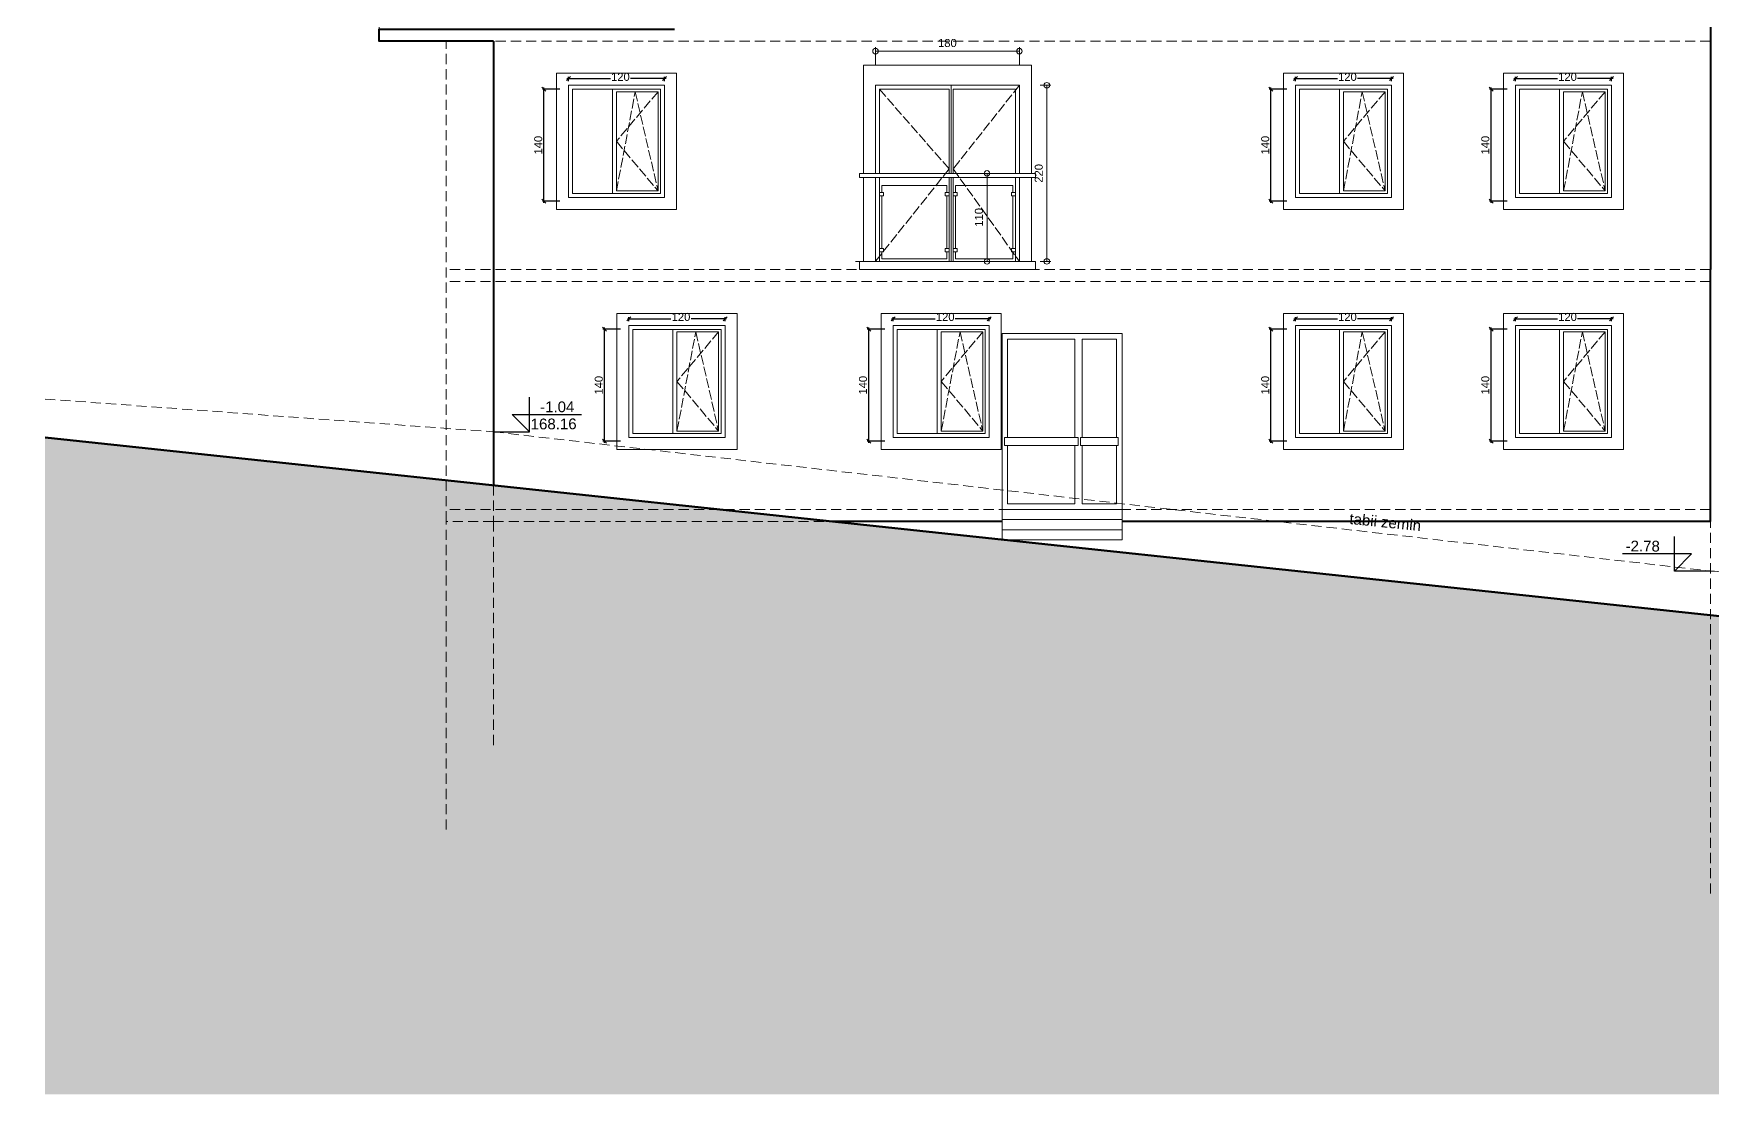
# Model space of a CAD drawing. Header units: millimetres. Extents: x 2990 to 12965, y 2692 to 30610.
# Drawn here: x 6847 to 8944, y 27394 to 28720 of the extents above; entities that cross this region are included whole.
import ezdxf

# ---------------------------------------------------------------- set-up
doc = ezdxf.new("R2010")
doc.units = ezdxf.units.MM
doc.linetypes.add('ACAD_ISO02W100', pattern=[15, 12, -3])
doc.linetypes.add('HIDDENX2', pattern=[19.05, 12.7, -6.35])
for name, color, linetype, lineweight in [('SEM_DUVAR1', 136, 'Continuous', 40), ('SEM_IC OLCU', 140, 'Continuous', 13), ('SEM_KOLON1', 244, 'Continuous', 60), ('SEM_MERDİVEN1', 15, 'Continuous', 13), ('SEM_PENCERE', 133, 'Continuous', 13), ('SEM_TARAMA', 253, 'Continuous', 5), ('SEM_TEFRIS', 225, 'Continuous', 9), ('SEM_YAZI2', 53, 'Continuous', 9)]:
    doc.layers.add(name, color=color, linetype=linetype, lineweight=lineweight)
doc.layers.add('SEM_KOT', color=173, linetype='Continuous')
doc.styles.add('arial_1_18', font='arial.ttf', dxfattribs={"height": 0.2})
doc.styles.get("Standard").update_dxf_attribs({"font": 'arial.ttf'})
doc.styles.add('ÖLÇÜ YAZI', font='arial.ttf')
doc.dimstyles.new('1-50-İC', dxfattribs={"dimtxt": 10, "dimasz": 7, "dimexe": 5, "dimexo": 25, "dimgap": 5, "dimtad": 1, "dimdec": 0, "dimtxsty": 'Standard', "dimblk": 'ORIGIN', "dimcen": 5, "dimdle": 7, "dimclrd": 256, "dimclre": 256, "dimclrt": 256, "dimadec": 0, "dimazin": 0, "dimtfac": 1, "dimtdec": 0, "dimtix": 1, "dimtmove": 0, "dimatfit": 3, "dimldrblk": 'ORIGIN', "dimfxl": 1, "dimlwd": -1, "dimlwe": -1, "dimarcsym": 0})
doc.dimstyles.new('ÖLÇÜ50', dxfattribs={"dimscale": 100, "dimtxt": 0.1, "dimasz": 0.05, "dimexe": 0.02, "dimexo": 0.1, "dimgap": 0.02, "dimtad": 1, "dimdec": 0, "dimrnd": 0.5, "dimzin": 9, "dimdsep": 46, "dimtxsty": 'ÖLÇÜ YAZI', "dimblk": 'OBLIQUE', "dimcen": 0, "dimdle": 0.02, "dimclrd": 256, "dimclre": 256, "dimclrt": 256, "dimadec": 0, "dimazin": 0, "dimtfac": 1, "dimtdec": 0, "dimtix": 1, "dimtmove": 2, "dimatfit": 3, "dimldrblk": 'DOT', "dimfxl": 0.2, "dimfxlon": 1, "dimarcsym": 0})

# ---------------------------------------------------------------- blocks, each defined once
blk = doc.blocks.new('_Oblique')
at = {"color": 0, "linetype": 'ByBlock', "lineweight": -2}
blk.add_line((-0.5, -0.5), (0.5, 0.5), dxfattribs=at)
blk = doc.blocks.new('*D1860')
at = {"layer": 'Defpoints', "color": 0, "transparency": 16777216}
for p in [(8667.5, 28350.4), (8699.2, 28350.4), (8699.2, 28210.4)]:
    blk.add_point(p, dxfattribs=at)
at = {"layer": 'SEM_IC OLCU', "lineweight": -2, "transparency": 16777216}
for p, q in [((8687.5, 28350.4), (8665.5, 28350.4)), ((8667.5, 28208.4), (8667.5, 28352.4)), ((8687.5, 28210.4), (8665.5, 28210.4))]:
    blk.add_line(p, q, dxfattribs=at)
at = {"layer": 'SEM_IC OLCU', "lineweight": -2, "transparency": 16777216, "xscale": 5, "yscale": 5, "zscale": 5}
for p, rotation in [((8667.5, 28350.4), 90), ((8667.5, 28210.4), 270)]:
    blk.add_blockref('_Oblique', p, dxfattribs=dict(at, rotation=rotation))
at = {"layer": 'SEM_IC OLCU', "transparency": 16777216, "insert": (8660.4, 28280.4), "char_height": 10, "attachment_point": 5, "rotation": 90, "style": 'ÖLÇÜ YAZI'}
blk.add_mtext('140', dxfattribs=at)
blk = doc.blocks.new('_Dot')
at = {"color": 0, "linetype": 'ByBlock', "lineweight": -2}
blk.add_line((-0.5, 0), (-1, 0), dxfattribs=at)
at = {"color": 0, "linetype": 'ByBlock', "const_width": 0.5}
blk.add_lwpolyline([(-0.25, 0, 1), (0.25, 0, 1)], format="xyb", close=True, dxfattribs=at)
blk = doc.blocks.new('*D1861')
at = {"layer": 'Defpoints', "color": 0, "transparency": 16777216}
for p in [(8818.1, 28363.6), (8698.1, 28350.4), (8818.1, 28350.4)]:
    blk.add_point(p, dxfattribs=at)
at = {"layer": 'SEM_IC OLCU', "lineweight": -2, "transparency": 16777216}
for p, q in [((8696.1, 28363.6), (8750.5, 28363.6)), ((8698.1, 28360.4), (8698.1, 28365.6)), ((8820.1, 28363.6), (8775.6, 28363.6)), ((8818.1, 28360.4), (8818.1, 28365.6))]:
    blk.add_line(p, q, dxfattribs=at)
at = {"layer": 'SEM_IC OLCU', "lineweight": -2, "transparency": 16777216, "xscale": 5, "yscale": 5, "zscale": 5, "rotation": 180}
blk.add_blockref('_Oblique', (8698.1, 28363.6), dxfattribs=at)
at = {"layer": 'SEM_IC OLCU', "lineweight": -2, "transparency": 16777216, "xscale": 5, "yscale": 5, "zscale": 5}
blk.add_blockref('_Oblique', (8818.1, 28363.6), dxfattribs=at)
at = {"layer": 'SEM_IC OLCU', "transparency": 16777216, "insert": (8763.1, 28365.7), "char_height": 10, "attachment_point": 5, "style": 'ÖLÇÜ YAZI'}
blk.add_mtext('120', dxfattribs=at)
blk = doc.blocks.new('*D1862')
at = {"layer": 'Defpoints', "color": 0, "transparency": 16777216}
for p in [(8392.5, 28350.4), (8424.2, 28350.4), (8424.2, 28210.4)]:
    blk.add_point(p, dxfattribs=at)
at = {"layer": 'SEM_IC OLCU', "lineweight": -2, "transparency": 16777216}
for p, q in [((8412.5, 28350.4), (8390.5, 28350.4)), ((8392.5, 28208.4), (8392.5, 28352.4)), ((8412.5, 28210.4), (8390.5, 28210.4))]:
    blk.add_line(p, q, dxfattribs=at)
at = {"layer": 'SEM_IC OLCU', "lineweight": -2, "transparency": 16777216, "xscale": 5, "yscale": 5, "zscale": 5}
for p, rotation in [((8392.5, 28350.4), 90), ((8392.5, 28210.4), 270)]:
    blk.add_blockref('_Oblique', p, dxfattribs=dict(at, rotation=rotation))
at = {"layer": 'SEM_IC OLCU', "transparency": 16777216, "insert": (8385.4, 28280.4), "char_height": 10, "attachment_point": 5, "rotation": 90, "style": 'ÖLÇÜ YAZI'}
blk.add_mtext('140', dxfattribs=at)
blk = doc.blocks.new('*D1863')
at = {"layer": 'Defpoints', "color": 0, "transparency": 16777216}
for p in [(8543.1, 28363.6), (8423.1, 28350.4), (8543.1, 28350.4)]:
    blk.add_point(p, dxfattribs=at)
at = {"layer": 'SEM_IC OLCU', "lineweight": -2, "transparency": 16777216}
for p, q in [((8421.1, 28363.6), (8475.5, 28363.6)), ((8423.1, 28360.4), (8423.1, 28365.6)), ((8545.1, 28363.6), (8500.6, 28363.6)), ((8543.1, 28360.4), (8543.1, 28365.6))]:
    blk.add_line(p, q, dxfattribs=at)
at = {"layer": 'SEM_IC OLCU', "lineweight": -2, "transparency": 16777216, "xscale": 5, "yscale": 5, "zscale": 5, "rotation": 180}
blk.add_blockref('_Oblique', (8423.1, 28363.6), dxfattribs=at)
at = {"layer": 'SEM_IC OLCU', "lineweight": -2, "transparency": 16777216, "xscale": 5, "yscale": 5, "zscale": 5}
blk.add_blockref('_Oblique', (8543.1, 28363.6), dxfattribs=at)
at = {"layer": 'SEM_IC OLCU', "transparency": 16777216, "insert": (8488.1, 28365.7), "char_height": 10, "attachment_point": 5, "style": 'ÖLÇÜ YAZI'}
blk.add_mtext('120', dxfattribs=at)
blk = doc.blocks.new('*D1864')
at = {"layer": 'Defpoints', "color": 0, "transparency": 16777216}
for p in [(7559.9, 28350.4), (7591.7, 28350.4), (7591.7, 28210.4)]:
    blk.add_point(p, dxfattribs=at)
at = {"layer": 'SEM_IC OLCU', "lineweight": -2, "transparency": 16777216}
for p, q in [((7579.9, 28350.4), (7557.9, 28350.4)), ((7559.9, 28208.4), (7559.9, 28352.4)), ((7579.9, 28210.4), (7557.9, 28210.4))]:
    blk.add_line(p, q, dxfattribs=at)
at = {"layer": 'SEM_IC OLCU', "lineweight": -2, "transparency": 16777216, "xscale": 5, "yscale": 5, "zscale": 5}
for p, rotation in [((7559.9, 28350.4), 90), ((7559.9, 28210.4), 270)]:
    blk.add_blockref('_Oblique', p, dxfattribs=dict(at, rotation=rotation))
at = {"layer": 'SEM_IC OLCU', "transparency": 16777216, "insert": (7552.8, 28280.4), "char_height": 10, "attachment_point": 5, "rotation": 90, "style": 'ÖLÇÜ YAZI'}
blk.add_mtext('140', dxfattribs=at)
blk = doc.blocks.new('*D1865')
at = {"layer": 'Defpoints', "color": 0, "transparency": 16777216}
for p in [(7710.5, 28363.6), (7590.5, 28350.4), (7710.5, 28350.4)]:
    blk.add_point(p, dxfattribs=at)
at = {"layer": 'SEM_IC OLCU', "lineweight": -2, "transparency": 16777216}
for p, q in [((7588.5, 28363.6), (7642.9, 28363.6)), ((7590.5, 28360.4), (7590.5, 28365.6)), ((7712.5, 28363.6), (7668, 28363.6)), ((7710.5, 28360.4), (7710.5, 28365.6))]:
    blk.add_line(p, q, dxfattribs=at)
at = {"layer": 'SEM_IC OLCU', "lineweight": -2, "transparency": 16777216, "xscale": 5, "yscale": 5, "zscale": 5, "rotation": 180}
blk.add_blockref('_Oblique', (7590.5, 28363.6), dxfattribs=at)
at = {"layer": 'SEM_IC OLCU', "lineweight": -2, "transparency": 16777216, "xscale": 5, "yscale": 5, "zscale": 5}
blk.add_blockref('_Oblique', (7710.5, 28363.6), dxfattribs=at)
at = {"layer": 'SEM_IC OLCU', "transparency": 16777216, "insert": (7655.5, 28365.7), "char_height": 10, "attachment_point": 5, "style": 'ÖLÇÜ YAZI'}
blk.add_mtext('120', dxfattribs=at)
blk = doc.blocks.new('gfdg')
at = {"layer": 'SEM_TEFRIS'}
for points in [[(35054, 5138.7), (35204, 5138.7), (35204, 5358.7), (35054, 5358.7)], [(35057, 5218.7), (35057, 5228.7), (35149, 5228.7), (35149, 5218.7)], [(35152, 5228.7), (35199, 5228.7), (35199, 5218.7), (35152, 5218.7)]]:
    blk.add_lwpolyline(points, close=True, dxfattribs=at)
for points in [[(35145, 5228.7), (35145, 5351.7), (35061, 5351.7), (35061, 5228.7)], [(35197, 5228.7), (35197, 5351.7), (35154, 5351.7), (35154, 5228.7)], [(35061, 5171.7), (35061, 5218.7), (35061, 5145.7), (35145, 5145.7), (35145, 5218.7)], [(35154, 5211.7), (35154, 5218.7), (35154, 5145.7), (35197, 5145.7), (35197, 5218.7)]]:
    blk.add_lwpolyline(points, dxfattribs=at)
blk = doc.blocks.new('ertywer')
at = {"layer": 'SEM_KOT'}
for points in [[(27325.5, 7111.4), (27325.5, 7171.4)], [(27325.5, 7111.4), (27295.5, 7141.4)], [(27295.5, 7141.4), (27415.5, 7141.4)], [(27262.9, 7111.4), (27325.5, 7111.4)]]:
    blk.add_lwpolyline(points, dxfattribs=at)
blk = doc.blocks.new('*D1946')
at = {"layer": 'Defpoints', "color": 0, "transparency": 16777216}
for p in [(7890, 28350.4), (7921.7, 28350.4), (7921.7, 28210.4)]:
    blk.add_point(p, dxfattribs=at)
at = {"layer": 'SEM_IC OLCU', "lineweight": -2, "transparency": 16777216}
for p, q in [((7910, 28350.4), (7888, 28350.4)), ((7890, 28208.4), (7890, 28352.4)), ((7910, 28210.4), (7888, 28210.4))]:
    blk.add_line(p, q, dxfattribs=at)
at = {"layer": 'SEM_IC OLCU', "lineweight": -2, "transparency": 16777216, "xscale": 5, "yscale": 5, "zscale": 5}
for p, rotation in [((7890, 28350.4), 90), ((7890, 28210.4), 270)]:
    blk.add_blockref('_Oblique', p, dxfattribs=dict(at, rotation=rotation))
at = {"layer": 'SEM_IC OLCU', "transparency": 16777216, "insert": (7882.9, 28280.4), "char_height": 10, "attachment_point": 5, "rotation": 90, "style": 'ÖLÇÜ YAZI'}
blk.add_mtext('140', dxfattribs=at)
blk = doc.blocks.new('*D1947')
at = {"layer": 'Defpoints', "color": 0, "transparency": 16777216}
for p in [(8040.6, 28363.6), (7920.6, 28350.4), (8040.6, 28350.4)]:
    blk.add_point(p, dxfattribs=at)
at = {"layer": 'SEM_IC OLCU', "lineweight": -2, "transparency": 16777216}
for p, q in [((7918.6, 28363.6), (7973, 28363.6)), ((7920.6, 28360.4), (7920.6, 28365.6)), ((8042.6, 28363.6), (7998.1, 28363.6)), ((8040.6, 28360.4), (8040.6, 28365.6))]:
    blk.add_line(p, q, dxfattribs=at)
at = {"layer": 'SEM_IC OLCU', "lineweight": -2, "transparency": 16777216, "xscale": 5, "yscale": 5, "zscale": 5, "rotation": 180}
blk.add_blockref('_Oblique', (7920.6, 28363.6), dxfattribs=at)
at = {"layer": 'SEM_IC OLCU', "lineweight": -2, "transparency": 16777216, "xscale": 5, "yscale": 5, "zscale": 5}
blk.add_blockref('_Oblique', (8040.6, 28363.6), dxfattribs=at)
at = {"layer": 'SEM_IC OLCU', "transparency": 16777216, "insert": (7985.6, 28365.7), "char_height": 10, "attachment_point": 5, "style": 'ÖLÇÜ YAZI'}
blk.add_mtext('120', dxfattribs=at)
blk = doc.blocks.new('*D1948')
at = {"layer": 'Defpoints', "color": 0, "transparency": 16777216}
for p in [(8667.5, 28650.4), (8699.2, 28650.4), (8699.2, 28510.4)]:
    blk.add_point(p, dxfattribs=at)
at = {"layer": 'SEM_IC OLCU', "lineweight": -2, "transparency": 16777216}
for p, q in [((8667.5, 28508.4), (8667.5, 28652.4)), ((8687.5, 28650.4), (8665.5, 28650.4)), ((8687.5, 28510.4), (8665.5, 28510.4))]:
    blk.add_line(p, q, dxfattribs=at)
at = {"layer": 'SEM_IC OLCU', "lineweight": -2, "transparency": 16777216, "xscale": 5, "yscale": 5, "zscale": 5}
for p, rotation in [((8667.5, 28650.4), 90), ((8667.5, 28510.4), 270)]:
    blk.add_blockref('_Oblique', p, dxfattribs=dict(at, rotation=rotation))
at = {"layer": 'SEM_IC OLCU', "transparency": 16777216, "insert": (8660.4, 28580.4), "char_height": 10, "attachment_point": 5, "rotation": 90, "style": 'ÖLÇÜ YAZI'}
blk.add_mtext('140', dxfattribs=at)
blk = doc.blocks.new('*D1949')
at = {"layer": 'Defpoints', "color": 0, "transparency": 16777216}
for p in [(8818.1, 28663.6), (8698.1, 28650.4), (8818.1, 28650.4)]:
    blk.add_point(p, dxfattribs=at)
at = {"layer": 'SEM_IC OLCU', "lineweight": -2, "transparency": 16777216}
for p, q in [((8696.1, 28663.6), (8750.5, 28663.6)), ((8698.1, 28660.4), (8698.1, 28665.6)), ((8820.1, 28663.6), (8775.6, 28663.6)), ((8818.1, 28660.4), (8818.1, 28665.6))]:
    blk.add_line(p, q, dxfattribs=at)
at = {"layer": 'SEM_IC OLCU', "lineweight": -2, "transparency": 16777216, "xscale": 5, "yscale": 5, "zscale": 5, "rotation": 180}
blk.add_blockref('_Oblique', (8698.1, 28663.6), dxfattribs=at)
at = {"layer": 'SEM_IC OLCU', "lineweight": -2, "transparency": 16777216, "xscale": 5, "yscale": 5, "zscale": 5}
blk.add_blockref('_Oblique', (8818.1, 28663.6), dxfattribs=at)
at = {"layer": 'SEM_IC OLCU', "transparency": 16777216, "insert": (8763.1, 28665.7), "char_height": 10, "attachment_point": 5, "style": 'ÖLÇÜ YAZI'}
blk.add_mtext('120', dxfattribs=at)
blk = doc.blocks.new('*D1950')
at = {"layer": 'Defpoints', "color": 0, "transparency": 16777216}
for p in [(8392.5, 28650.4), (8424.2, 28650.4), (8424.2, 28510.4)]:
    blk.add_point(p, dxfattribs=at)
at = {"layer": 'SEM_IC OLCU', "lineweight": -2, "transparency": 16777216}
for p, q in [((8392.5, 28508.4), (8392.5, 28652.4)), ((8412.5, 28650.4), (8390.5, 28650.4)), ((8412.5, 28510.4), (8390.5, 28510.4))]:
    blk.add_line(p, q, dxfattribs=at)
at = {"layer": 'SEM_IC OLCU', "lineweight": -2, "transparency": 16777216, "xscale": 5, "yscale": 5, "zscale": 5}
for p, rotation in [((8392.5, 28650.4), 90), ((8392.5, 28510.4), 270)]:
    blk.add_blockref('_Oblique', p, dxfattribs=dict(at, rotation=rotation))
at = {"layer": 'SEM_IC OLCU', "transparency": 16777216, "insert": (8385.4, 28580.4), "char_height": 10, "attachment_point": 5, "rotation": 90, "style": 'ÖLÇÜ YAZI'}
blk.add_mtext('140', dxfattribs=at)
blk = doc.blocks.new('*D1951')
at = {"layer": 'Defpoints', "color": 0, "transparency": 16777216}
for p in [(8543.1, 28663.6), (8423.1, 28650.4), (8543.1, 28650.4)]:
    blk.add_point(p, dxfattribs=at)
at = {"layer": 'SEM_IC OLCU', "lineweight": -2, "transparency": 16777216}
for p, q in [((8421.1, 28663.6), (8475.5, 28663.6)), ((8423.1, 28660.4), (8423.1, 28665.6)), ((8545.1, 28663.6), (8500.6, 28663.6)), ((8543.1, 28660.4), (8543.1, 28665.6))]:
    blk.add_line(p, q, dxfattribs=at)
at = {"layer": 'SEM_IC OLCU', "lineweight": -2, "transparency": 16777216, "xscale": 5, "yscale": 5, "zscale": 5, "rotation": 180}
blk.add_blockref('_Oblique', (8423.1, 28663.6), dxfattribs=at)
at = {"layer": 'SEM_IC OLCU', "lineweight": -2, "transparency": 16777216, "xscale": 5, "yscale": 5, "zscale": 5}
blk.add_blockref('_Oblique', (8543.1, 28663.6), dxfattribs=at)
at = {"layer": 'SEM_IC OLCU', "transparency": 16777216, "insert": (8488.1, 28665.7), "char_height": 10, "attachment_point": 5, "style": 'ÖLÇÜ YAZI'}
blk.add_mtext('120', dxfattribs=at)
blk = doc.blocks.new('*D1952')
at = {"layer": 'Defpoints', "color": 0, "transparency": 16777216}
for p in [(7484.3, 28650.4), (7516, 28650.4), (7516, 28510.4)]:
    blk.add_point(p, dxfattribs=at)
at = {"layer": 'SEM_IC OLCU', "lineweight": -2, "transparency": 16777216}
for p, q in [((7484.3, 28508.4), (7484.3, 28652.4)), ((7504.3, 28650.4), (7482.3, 28650.4)), ((7504.3, 28510.4), (7482.3, 28510.4))]:
    blk.add_line(p, q, dxfattribs=at)
at = {"layer": 'SEM_IC OLCU', "lineweight": -2, "transparency": 16777216, "xscale": 5, "yscale": 5, "zscale": 5}
for p, rotation in [((7484.3, 28650.4), 90), ((7484.3, 28510.4), 270)]:
    blk.add_blockref('_Oblique', p, dxfattribs=dict(at, rotation=rotation))
at = {"layer": 'SEM_IC OLCU', "transparency": 16777216, "insert": (7477.2, 28580.4), "char_height": 10, "attachment_point": 5, "rotation": 90, "style": 'ÖLÇÜ YAZI'}
blk.add_mtext('140', dxfattribs=at)
blk = doc.blocks.new('*D1953')
at = {"layer": 'Defpoints', "color": 0, "transparency": 16777216}
for p in [(7634.8, 28663.6), (7514.8, 28650.4), (7634.8, 28650.4)]:
    blk.add_point(p, dxfattribs=at)
at = {"layer": 'SEM_IC OLCU', "lineweight": -2, "transparency": 16777216}
for p, q in [((7512.8, 28663.6), (7567.3, 28663.6)), ((7514.8, 28660.4), (7514.8, 28665.6)), ((7636.8, 28663.6), (7592.4, 28663.6)), ((7634.8, 28660.4), (7634.8, 28665.6))]:
    blk.add_line(p, q, dxfattribs=at)
at = {"layer": 'SEM_IC OLCU', "lineweight": -2, "transparency": 16777216, "xscale": 5, "yscale": 5, "zscale": 5, "rotation": 180}
blk.add_blockref('_Oblique', (7514.8, 28663.6), dxfattribs=at)
at = {"layer": 'SEM_IC OLCU', "lineweight": -2, "transparency": 16777216, "xscale": 5, "yscale": 5, "zscale": 5}
blk.add_blockref('_Oblique', (7634.8, 28663.6), dxfattribs=at)
at = {"layer": 'SEM_IC OLCU', "transparency": 16777216, "insert": (7579.8, 28665.7), "char_height": 10, "attachment_point": 5, "style": 'ÖLÇÜ YAZI'}
blk.add_mtext('120', dxfattribs=at)
blk = doc.blocks.new('_Origin')
at = {"color": 0, "linetype": 'ByBlock', "lineweight": -2}
blk.add_line((0, 0), (-1, 0), dxfattribs=at)
blk.add_circle((0, 0), 0.5, dxfattribs=at)
blk = doc.blocks.new('*D1954')
at = {"layer": 'Defpoints', "color": 0, "transparency": 16777216}
for p in [(8037.8, 28545.2), (8037.8, 28435.2), (8037.8, 28435.2)]:
    blk.add_point(p, dxfattribs=at)
at = {"layer": 'SEM_IC OLCU', "transparency": 16777216}
for p, q in [((8037.8, 28538.2), (8037.8, 28442.2)), ((8062.8, 28545.2), (8042.8, 28545.2)), ((8062.8, 28435.2), (8042.8, 28435.2))]:
    blk.add_line(p, q, dxfattribs=at)
at = {"layer": 'SEM_IC OLCU', "transparency": 16777216, "xscale": 7, "yscale": 7, "zscale": 7}
for p, rotation in [((8037.8, 28545.2), 90), ((8037.8, 28435.2), 270)]:
    blk.add_blockref('_Origin', p, dxfattribs=dict(at, rotation=rotation))
at = {"layer": 'SEM_IC OLCU', "transparency": 16777216, "insert": (8027.7, 28490.2), "char_height": 10, "attachment_point": 5, "rotation": 90}
blk.add_mtext('110', dxfattribs=at)
blk = doc.blocks.new('*D1955')
at = {"layer": 'Defpoints', "color": 0, "transparency": 16777216}
for p in [(8079.3, 28655.2), (8079.3, 28435.2), (8112.6, 28435.2)]:
    blk.add_point(p, dxfattribs=at)
at = {"layer": 'SEM_IC OLCU', "transparency": 16777216}
for p, q in [((8104.3, 28655.2), (8117.6, 28655.2)), ((8112.6, 28648.2), (8112.6, 28442.2)), ((8104.3, 28435.2), (8117.6, 28435.2))]:
    blk.add_line(p, q, dxfattribs=at)
at = {"layer": 'SEM_IC OLCU', "transparency": 16777216, "xscale": 7, "yscale": 7, "zscale": 7}
for p, rotation in [((8112.6, 28655.2), 90), ((8112.6, 28435.2), 270)]:
    blk.add_blockref('_Origin', p, dxfattribs=dict(at, rotation=rotation))
at = {"layer": 'SEM_IC OLCU', "transparency": 16777216, "insert": (8102.5, 28545.2), "char_height": 10, "attachment_point": 5, "rotation": 90}
blk.add_mtext('220', dxfattribs=at)
blk = doc.blocks.new('*D1956')
at = {"layer": 'Defpoints', "color": 0, "transparency": 16777216}
for p in [(8078.2, 28697.9), (7898.5, 28655.2), (8078.2, 28655.2)]:
    blk.add_point(p, dxfattribs=at)
at = {"layer": 'SEM_IC OLCU', "transparency": 16777216}
for p, q in [((7898.5, 28680.2), (7898.5, 28702.9)), ((7905.5, 28697.9), (8071.2, 28697.9)), ((8078.2, 28680.2), (8078.2, 28702.9))]:
    blk.add_line(p, q, dxfattribs=at)
at = {"layer": 'SEM_IC OLCU', "transparency": 16777216, "xscale": 7, "yscale": 7, "zscale": 7, "rotation": 180}
blk.add_blockref('_Origin', (7898.5, 28697.9), dxfattribs=at)
at = {"layer": 'SEM_IC OLCU', "transparency": 16777216, "xscale": 7, "yscale": 7, "zscale": 7}
blk.add_blockref('_Origin', (8078.2, 28697.9), dxfattribs=at)
at = {"layer": 'SEM_IC OLCU', "transparency": 16777216, "insert": (7988.3, 28708), "char_height": 10, "attachment_point": 5}
blk.add_mtext('180', dxfattribs=at)

msp = doc.modelspace()

# ---------------------------------------------------------------- hatches: boundary and pattern name
at = {"layer": 'SEM_TARAMA', "linetype": 'HIDDENX2', "transparency": 33554633}
h = msp.add_hatch(dxfattribs=at)
h.set_pattern_fill('AR-CONC', color=256)
h.set_pattern_definition([(50, (-44877.8, 14458.52), (182.18467, -15.9391), [19.05, -209.55]), (355, (-44877.8, 14458.52), (-35.2434, 191.05685), [15.24, -167.6406]), (100.45144, (-44862.62, 14457.19), (146.94125, 175.11775), [16.19, -178.09024]), (46.1842, (-44877.8, 14509.32), (271.079, -42.0423), [28.575, -314.325]), (96.63556, (-44855.21, 14505.82), (237.4041, 247.4261), [24.285, -267.1356]), (351.18415, (-44877.8, 14509.32), (237.4041, 247.4261), [22.86, -251.4597]), (21, (-44852.4, 14496.62), (151.6144, -102.2652), [19.05, -209.55]), (326, (-44852.4, 14496.62), (61.802, 184.18797), [15.24, -167.64]), (71.45144, (-44839.77, 14488.1), (213.4164, 81.92277), [16.19, -178.08994]), (37.5, (-44877.805, 14458.52), (3.0886, 84.55504), [0, -165.608, 0, -170.18, 0, -168.275]), (7.5, (-44877.805, 14458.52), (66.81966, 100.18057), [0, -97.028, 0, -161.798, 0, -64.135]), (327.5, (-44934.45, 14458.52), (135.590595, -5.728744), [0, -63.5, 0, -198.12, 0, -262.89]), (317.5, (-44959.85, 14458.52), (148.12918, 25.4265), [0, -82.55, 0, -131.572, 0, -186.69])])
h.paths.add_polyline_path([(11933.6, 27394.2), (11933.6, 27673.2), (11924.2, 27674.2), (11888.5, 27674.2), (11888.5, 27678), (10922.3, 27781.2), (10922.3, 27550.2), (10982.3, 27550.2), (10982.3, 27470.2), (10922.3, 27470.2), (8946.6, 27470.2), (8946.6, 27992.3), (8941.6, 27992.8), (8941.6, 27645.2), (7362.1, 27645.2), (7302.1, 27645.2), (7302.1, 27725.2), (7362.1, 27725.2), (7362.1, 28125.2), (7362.1, 28161.6), (6861.1, 28215.2), (6861.1, 27394.2)])
h.paths.add_polyline_path([(7362.1, 27725.2), (7302.1, 27725.2), (7302.1, 27645.2), (7362.1, 27645.2), (8941.6, 27645.2), (8941.6, 27725.2)], flags=17)
h.paths.add_polyline_path([(10922.3, 27470.2), (10982.3, 27470.2), (10982.3, 27550.2), (10922.3, 27550.2), (8946.6, 27550.2), (8946.6, 27470.2)], flags=16)
h.paths.add_polyline_path([(10897.3, 27550.2), (10897.3, 27650.2), (8971.6, 27650.2), (8971.6, 27550.2)], flags=16)
h.paths.add_polyline_path([(8946.6, 27670.2), (8946.6, 27550.2), (8971.6, 27550.2), (8971.6, 27650.2), (10897.3, 27650.2), (10897.3, 27550.2), (10922.3, 27550.2), (10922.3, 27670.2)], flags=17)
h.paths.add_polyline_path([(8916.6, 27725.2), (8916.6, 27805.2), (7387.1, 27805.2), (7387.1, 27725.2)], flags=16)
h.paths.add_polyline_path([(8946.6, 27670.2), (10922.3, 27670.2), (10922.3, 27781.2), (8946.6, 27992.3)], flags=17)
h.paths.add_polyline_path([(8941.6, 27825.2), (7362.1, 27825.2), (7362.1, 27725.2), (7387.1, 27725.2), (7387.1, 27805.2), (8916.6, 27805.2), (8916.6, 27725.2), (8941.6, 27725.2)], flags=17)
h.paths.add_polyline_path([(8941.6, 27825.2), (8941.6, 27992.8), (7843.8, 28110.2), (7421.2, 28110.2), (7421.2, 27825.2)], flags=17)
h.paths.add_polyline_path([(7362.1, 27825.2), (7421.2, 27825.2), (7421.2, 28110.2), (7362.1, 28110.2)], flags=17)
h.paths.add_polyline_path([(7421.2, 28125.2), (7421.2, 28155.3), (7362.1, 28161.6), (7362.1, 28125.2)], flags=17)
h.paths.add_polyline_path([(7421.2, 28110.2), (7421.2, 28125.2), (7362.1, 28125.2), (7362.1, 28110.2)], flags=17)
h.paths.add_polyline_path([(7421.2, 28155.3), (7421.2, 28125.2), (7703.4, 28125.2)], flags=17)
h.paths.add_polyline_path([(7843.8, 28110.2), (7703.4, 28125.2), (7421.2, 28125.2), (7421.2, 28110.2)], flags=17)
h.paths.add_polyline_path([(11825.1, 27673.8), (11889.3, 27673.5), (11889.4, 27694.1), (11825.1, 27694.4)], flags=24)
h.paths.add_polyline_path([(6846.6, 27649.8), (7013.2, 27649), (7013.3, 27669.9), (6846.7, 27670.6)], flags=9)
h.paths.add_polyline_path([(6848, 27727.9), (7018.9, 27727.2), (7019.1, 27751.7), (6848.1, 27752.5)], flags=9)
h.paths.add_polyline_path([(6920.4, 27935.1), (7151.3, 27935.1), (7151.3, 27967.7), (6920.4, 27967.7)], flags=24)
h.paths.add_polyline_path([(11794.2, 27473.2), (11960.8, 27472.5), (11960.9, 27493.3), (11794.3, 27494.1)], flags=9)
h.paths.add_polyline_path([(11790.5, 27552.6), (11961.4, 27551.8), (11961.5, 27576.4), (11790.6, 27577.2)], flags=9)

# ---------------------------------------------------------------- linework, layer by layer
at = {"layer": 'SEM_DUVAR1'}
for p, q in [((8941.6, 30005.2), (8941.6, 28425.2)), ((7421.2, 28710.2), (7421.2, 28155.3)), ((8941.6, 28110.2), (8941.6, 28425.2)), ((8056.6, 28110.2), (7843.8, 28110.2)), ((8941.6, 28110.2), (8206.6, 28110.2)), ((8399.9, 28110.2), (8206.6, 28110.2))]:
    msp.add_line(p, q, dxfattribs=at)
msp.add_lwpolyline([(7421.2, 28710.2), (7278.3, 28710.2), (7278.3, 28725.2), (7647.5, 28725.2)], dxfattribs=at)
at = {"layer": 'SEM_KOLON1'}
msp.add_line((6861.1, 28215.2), (11933.6, 27673.2), dxfattribs=at)
at = {"layer": 'SEM_MERDİVEN1'}
for p, q in [((8056.6, 28125.2, 0), (8056.6, 28087.2, 0)), ((8056.6, 28112.5, 0), (8206.6, 28112.5, 0)), ((8206.6, 28087.2, 0), (8206.6, 28125.2)), ((8056.6, 28099.8, 0), (8206.6, 28099.8, 0)), ((8056.6, 28087.2, 0), (8206.6, 28087.2, 0))]:
    msp.add_line(p, q, dxfattribs=at)
at = {"layer": 'SEM_PENCERE'}
for p, q in [((7993, 28655.2), (7993, 28545.2)), ((7990.5, 28650.2), (7990.5, 28545.2)), ((7995.5, 28650.2), (7995.5, 28545.2)), ((7903.5, 28540.2), (7878.5, 28540.2)), ((8013.5, 28540.2), (7898.5, 28540.2)), ((8098.2, 28540.2), (7956, 28540.2)), ((7990.5, 28540.2), (7990.5, 28440.2)), ((7993, 28540.2), (7993, 28435.2)), ((7995.5, 28540.2), (7995.5, 28440.2)), ((7873.5, 28435.2), (7903.5, 28435.2)), ((7898.5, 28435.2), (8013.5, 28435.2))]:
    msp.add_line(p, q, dxfattribs=at)
at = {"layer": 'SEM_PENCERE', "transparency": 33554628}
for p, q in [((7569.8, 28650.2), (7569.8, 28520.2)), ((8478.1, 28650.2, 0), (8478.1, 28520.2, 0)), ((8753.1, 28650.2, 0), (8753.1, 28520.2, 0)), ((7645.5, 28350.2, 0), (7645.5, 28220.2, 0)), ((7975.6, 28350.2, 0), (7975.6, 28220.2, 0)), ((8478.1, 28350.2, 0), (8478.1, 28220.2, 0)), ((8753.1, 28350.2, 0), (8753.1, 28220.2, 0))]:
    msp.add_line(p, q, dxfattribs=at)
at = {"layer": 'SEM_PENCERE'}
for points in [[(7883.5, 28545.2), (7883.5, 28680.2), (8093.2, 28680.2), (8093.2, 28545.2)], [(7898.5, 28545.2), (7898.5, 28655.2), (8078.2, 28655.2), (8078.2, 28545.2)], [(7903.5, 28545.2), (7903.5, 28650.2), (7990.5, 28650.2)], [(7995.5, 28650.2), (8073.2, 28650.2), (8073.2, 28545.2)], [(8098.2, 28540.2), (8098.2, 28545.2), (7878.5, 28545.2), (7878.5, 28540.2)], [(7903.5, 28545.2), (7878.5, 28545.2), (7878.5, 28540.2)], [(7883.5, 28540.2), (7883.5, 28435.2)], [(8078.2, 28540.2), (8078.2, 28435.2), (7898.5, 28435.2), (7898.5, 28540.2)], [(7898.5, 28540.2), (7898.5, 28435.2)], [(7898.5, 28540.2), (7898.5, 28435.2)], [(7903.5, 28440.2), (7903.5, 28540.2)], [(7903.5, 28540.2), (7903.5, 28435.2)], [(7903.5, 28540.2), (7903.5, 28435.2)], [(7906.5, 28521.2), (7906.5, 28530.2), (7987.5, 28530.2), (7987.5, 28521.2)], [(7990.5, 28540.2), (7990.5, 28435.2)], [(7990.5, 28540.2), (7990.5, 28435.2)], [(7995.5, 28540.2), (7995.5, 28435.2)], [(7995.5, 28540.2), (7995.5, 28435.2)], [(7998.5, 28521.2), (7998.5, 28530.2), (8023.4, 28530.2)], [(8023.4, 28530.2), (8070.2, 28530.2), (8070.2, 28521.2)], [(8073.2, 28540.2), (8073.2, 28440.2)], [(8073.2, 28540.2), (8073.2, 28435.2)], [(8078.2, 28540.2), (8078.2, 28435.2)], [(8093.2, 28540.2), (8093.2, 28435.2)], [(7903.5, 28521.2), (7908.5, 28521.2), (7908.5, 28517.2), (7903.5, 28517.2)], [(7906.5, 28451.2), (7906.5, 28517.2)], [(7990.5, 28521.2), (7985.5, 28521.2), (7985.5, 28517.2), (7990.5, 28517.2)], [(7987.5, 28517.2), (7987.5, 28451.2)], [(7995.5, 28521.2), (8000.5, 28521.2), (8000.5, 28517.2), (7995.5, 28517.2)], [(7998.5, 28451.2), (7998.5, 28517.2)], [(8073.2, 28521.2), (8068.2, 28521.2), (8068.2, 28517.2), (8073.2, 28517.2)], [(8070.2, 28517.2), (8070.2, 28451.2)], [(7903.5, 28451.2), (7908.5, 28451.2), (7908.5, 28447.2), (7903.5, 28447.2)], [(7987.5, 28447.2), (7987.5, 28438.2), (7906.5, 28438.2), (7906.5, 28447.2)], [(7990.5, 28451.2), (7985.5, 28451.2), (7985.5, 28447.2), (7990.5, 28447.2)], [(7995.5, 28451.2), (8000.5, 28451.2), (8000.5, 28447.2), (7995.5, 28447.2)], [(8023.4, 28438.2), (7998.5, 28438.2), (7998.5, 28447.2)], [(8070.2, 28447.2), (8070.2, 28438.2), (8023.4, 28438.2)], [(8073.2, 28451.2), (8068.2, 28451.2), (8068.2, 28447.2), (8073.2, 28447.2)]]:
    msp.add_lwpolyline(points, dxfattribs=at)
at = {"layer": 'SEM_PENCERE', "transparency": 33554628}
for points in [[(7499.8, 28670.2), (7649.8, 28670.2), (7649.8, 28500.2), (7499.8, 28500.2)], [(7514.8, 28655.2), (7634.8, 28655.2), (7634.8, 28515.2), (7514.8, 28515.2)], [(7519.8, 28650.2), (7629.8, 28650.2), (7629.8, 28520.2), (7519.8, 28520.2)], [(7626.8, 28647.2), (7574.8, 28647.2), (7574.8, 28523.2), (7626.8, 28523.2)]]:
    msp.add_lwpolyline(points, close=True, dxfattribs=at)
at = {"layer": 'SEM_PENCERE', "linetype": 'ACAD_ISO02W100'}
for points in [[(8078.2, 28655.2), (7995.5, 28550.7), (8078.2, 28435.2)], [(7903.5, 28650.2), (7990.5, 28550.7), (7898.5, 28435.2)]]:
    msp.add_lwpolyline(points, dxfattribs=at)
at = {"layer": 'SEM_PENCERE', "transparency": 33554628, "elevation": 0}
for points in [[(8408.1, 28670.2), (8558.1, 28670.2), (8558.1, 28500.2), (8408.1, 28500.2)], [(8423.1, 28655.2), (8543.1, 28655.2), (8543.1, 28515.2), (8423.1, 28515.2)], [(8683.1, 28670.2), (8833.1, 28670.2), (8833.1, 28500.2), (8683.1, 28500.2)], [(8698.1, 28655.2), (8818.1, 28655.2), (8818.1, 28515.2), (8698.1, 28515.2)], [(8428.1, 28650.2), (8538.1, 28650.2), (8538.1, 28520.2), (8428.1, 28520.2)], [(8535.1, 28647.2), (8483.1, 28647.2), (8483.1, 28523.2), (8535.1, 28523.2)], [(8703.1, 28650.2), (8813.1, 28650.2), (8813.1, 28520.2), (8703.1, 28520.2)], [(8810.1, 28647.2), (8758.1, 28647.2), (8758.1, 28523.2), (8810.1, 28523.2)], [(7575.5, 28370.2), (7725.5, 28370.2), (7725.5, 28200.2), (7575.5, 28200.2)], [(7905.6, 28370.2), (8055.6, 28370.2), (8055.6, 28200.2), (7905.6, 28200.2)], [(8408.1, 28370.2), (8558.1, 28370.2), (8558.1, 28200.2), (8408.1, 28200.2)], [(8683.1, 28370.2), (8833.1, 28370.2), (8833.1, 28200.2), (8683.1, 28200.2)], [(7590.5, 28355.2), (7710.5, 28355.2), (7710.5, 28215.2), (7590.5, 28215.2)], [(7595.5, 28350.2), (7705.5, 28350.2), (7705.5, 28220.2), (7595.5, 28220.2)], [(7702.5, 28347.2), (7650.5, 28347.2), (7650.5, 28223.2), (7702.5, 28223.2)], [(7920.6, 28355.2), (8040.6, 28355.2), (8040.6, 28215.2), (7920.6, 28215.2)], [(7925.6, 28350.2), (8035.6, 28350.2), (8035.6, 28220.2), (7925.6, 28220.2)], [(8032.6, 28347.2), (7980.6, 28347.2), (7980.6, 28223.2), (8032.6, 28223.2)], [(8423.1, 28355.2), (8543.1, 28355.2), (8543.1, 28215.2), (8423.1, 28215.2)], [(8428.1, 28350.2), (8538.1, 28350.2), (8538.1, 28220.2), (8428.1, 28220.2)], [(8535.1, 28347.2), (8483.1, 28347.2), (8483.1, 28223.2), (8535.1, 28223.2)], [(8698.1, 28355.2), (8818.1, 28355.2), (8818.1, 28215.2), (8698.1, 28215.2)], [(8703.1, 28350.2), (8813.1, 28350.2), (8813.1, 28220.2), (8703.1, 28220.2)], [(8810.1, 28347.2), (8758.1, 28347.2), (8758.1, 28223.2), (8810.1, 28223.2)]]:
    msp.add_lwpolyline(points, close=True, dxfattribs=at)
at = {"layer": 'SEM_PENCERE', "linetype": 'ACAD_ISO02W100', "transparency": 33554628}
for points in [[(7626.8, 28647.2), (7574.8, 28585.2), (7626.8, 28523.2)], [(7574.8, 28523.2), (7598.3, 28647.2), (7626.8, 28523.2)]]:
    msp.add_lwpolyline(points, dxfattribs=at)
at = {"layer": 'SEM_PENCERE', "linetype": 'ACAD_ISO02W100', "transparency": 33554628, "elevation": 0}
for points in [[(8535.1, 28647.2), (8483.1, 28585.2), (8535.1, 28523.2)], [(8483.1, 28523.2), (8506.6, 28647.2), (8535.1, 28523.2)], [(8810.1, 28647.2), (8758.1, 28585.2), (8810.1, 28523.2)], [(8758.1, 28523.2), (8781.6, 28647.2), (8810.1, 28523.2)], [(7702.5, 28347.2), (7650.5, 28285.2), (7702.5, 28223.2)], [(7650.5, 28223.2), (7674, 28347.2), (7702.5, 28223.2)], [(8032.6, 28347.2), (7980.6, 28285.2), (8032.6, 28223.2)], [(7980.6, 28223.2), (8004.1, 28347.2), (8032.6, 28223.2)], [(8535.1, 28347.2), (8483.1, 28285.2), (8535.1, 28223.2)], [(8483.1, 28223.2), (8506.6, 28347.2), (8535.1, 28223.2)], [(8810.1, 28347.2), (8758.1, 28285.2), (8810.1, 28223.2)], [(8758.1, 28223.2), (8781.6, 28347.2), (8810.1, 28223.2)]]:
    msp.add_lwpolyline(points, dxfattribs=at)
at = {"layer": 'SEM_PENCERE'}
msp.add_lwpolyline([(7878.5, 28425.2), (8098.2, 28425.2), (8098.2, 28435.2), (7878.5, 28435.2)], close=True, dxfattribs=at)
at = {"layer": 'SEM_TEFRIS'}
msp.add_line((7278.3, 28710.2), (7278.3, 29025.2), dxfattribs=at)
at = {"layer": 'SEM_YAZI2', "linetype": 'HIDDENX2', "transparency": 33554633}
for p, q in [((8941.6, 28710.2), (7278.3, 28710.2)), ((7362.1, 28110.2), (7362.1, 28710.2)), ((8941.6, 28425.2), (7362.1, 28425.2)), ((8941.6, 28410.2), (7362.1, 28410.2)), ((7421.2, 28155.3), (7421.2, 28110.2)), ((7362.1, 27725.2), (7362.1, 28125.2)), ((8941.6, 28125.2), (7362.1, 28125.2)), ((7421.2, 28110.2), (7362.1, 28110.2)), ((7421.2, 28110.2), (7421.2, 27825.2)), ((7421.2, 28110.2), (7843.8, 28110.2)), ((8941.6, 27645.2), (8941.6, 28125.2))]:
    msp.add_line(p, q, dxfattribs=at)
at = {"layer": 'SEM_YAZI2', "color": 3, "linetype": 'HIDDENX2', "transparency": 33554633}
msp.add_lwpolyline([(6861.1, 28263.2), (7421.2, 28222.2), (8941.6, 28048.2), (8946.6, 28048.2), (10476.8, 27875.2), (11933.6, 27674.2)], dxfattribs=at)

# ---------------------------------------------------------------- block references
at = {"layer": 'SEM_KOLON1'}
msp.add_blockref('gfdg', (-26997.4, 22986.4, 0), dxfattribs=at)
at = {"layer": 'SEM_KOT', "yscale": 0.7200000000000001, "zscale": 0.7200000000000001}
for p, xscale in [((-12208, 23102), 0.7200000000000001), ((28570.9, 22928), -0.7200000000000001)]:
    msp.add_blockref('ertywer', p, dxfattribs=dict(at, xscale=xscale))

# ---------------------------------------------------------------- texts
at = {"layer": 'SEM_KOT', "color": 2, "style": 'arial_1_18'}
for s, rotation, p in [('-1.04', 0.2647, (7479.5, 28246.6)), ('168.16', 0.2647, (7467.7, 28225.2)), ('tabii zemin', 354.1816, (8490.1, 28107.2)), ('-2.78', 359.7353, (8835.6, 28072.8))]:
    msp.add_text(s, height=13.44, rotation=rotation, dxfattribs=at).set_placement(p)

# ---------------------------------------------------------------- dimensions: what is measured, and where the dimension line sits
at = {"layer": 'SEM_IC OLCU'}
dim = msp.add_linear_dim(base=(8078.2, 28697.9), p1=(7898.5, 28655.2), p2=(8078.2, 28655.2), dimstyle='1-50-İC', dxfattribs=at)
dim.commit()
dim.dimension.update_dxf_attribs({"geometry": '*D1956', "text_midpoint": (7988.3, 28697.9), "dimtype": 160})
at = {"layer": 'SEM_IC OLCU', "transparency": 33554628}
for base, p1, p2, picture, middle in [((7634.8, 28663.6), (7514.8, 28650.4), (7634.8, 28650.4), '*D1953', (7579.8, 28665.7)), ((8543.1, 28663.6, 0), (8423.1, 28650.4, 0), (8543.1, 28650.4, 0), '*D1951', (8488.1, 28665.7, 0)), ((8818.1, 28663.6, 0), (8698.1, 28650.4, 0), (8818.1, 28650.4, 0), '*D1949', (8763.1, 28665.7, 0)), ((7710.5, 28363.6, 0), (7590.5, 28350.4, 0), (7710.5, 28350.4, 0), '*D1865', (7655.5, 28365.7, 0)), ((8040.6, 28363.6, 0), (7920.6, 28350.4, 0), (8040.6, 28350.4, 0), '*D1947', (7985.6, 28365.7, 0)), ((8543.1, 28363.6, 0), (8423.1, 28350.4, 0), (8543.1, 28350.4, 0), '*D1863', (8488.1, 28365.7, 0)), ((8818.1, 28363.6, 0), (8698.1, 28350.4, 0), (8818.1, 28350.4, 0), '*D1861', (8763.1, 28365.7, 0))]:
    dim = msp.add_linear_dim(base=base, p1=p1, p2=p2, angle=180, dimstyle='ÖLÇÜ50', dxfattribs=at)
    dim.commit()
    dim.dimension.update_dxf_attribs({"geometry": picture, "text_midpoint": middle, "dimtype": 160})
for base, p1, p2, picture, middle in [((7484.3, 28650.4), (7516, 28510.4), (7516, 28650.4), '*D1952', (7477.2, 28580.4)), ((8392.5, 28650.4, 0), (8424.2, 28510.4, 0), (8424.2, 28650.4, 0), '*D1950', (8385.4, 28580.4, 0)), ((8667.5, 28650.4, 0), (8699.2, 28510.4, 0), (8699.2, 28650.4, 0), '*D1948', (8660.4, 28580.4, 0)), ((7559.9, 28350.4, 0), (7591.7, 28210.4, 0), (7591.7, 28350.4, 0), '*D1864', (7552.8, 28280.4, 0)), ((7890, 28350.4, 0), (7921.7, 28210.4, 0), (7921.7, 28350.4, 0), '*D1946', (7882.9, 28280.4, 0)), ((8392.5, 28350.4, 0), (8424.2, 28210.4, 0), (8424.2, 28350.4, 0), '*D1862', (8385.4, 28280.4, 0)), ((8667.5, 28350.4, 0), (8699.2, 28210.4, 0), (8699.2, 28350.4, 0), '*D1860', (8660.4, 28280.4, 0))]:
    dim = msp.add_linear_dim(base=base, p1=p1, p2=p2, angle=90, dimstyle='ÖLÇÜ50', dxfattribs=at)
    dim.commit()
    dim.dimension.update_dxf_attribs({"geometry": picture, "text_midpoint": middle})
at = {"layer": 'SEM_IC OLCU'}
for base, p1, p2, picture, middle in [((8112.6, 28435.2), (8079.3, 28655.2), (8079.3, 28435.2), '*D1955', (8102.5, 28545.2)), ((8037.8, 28435.2), (8037.8, 28545.2), (8037.8, 28435.2), '*D1954', (8027.7, 28490.2))]:
    dim = msp.add_linear_dim(base=base, p1=p1, p2=p2, angle=90, dimstyle='1-50-İC', dxfattribs=at)
    dim.commit()
    dim.dimension.update_dxf_attribs({"geometry": picture, "text_midpoint": middle})

doc.saveas('drawing.dxf')
